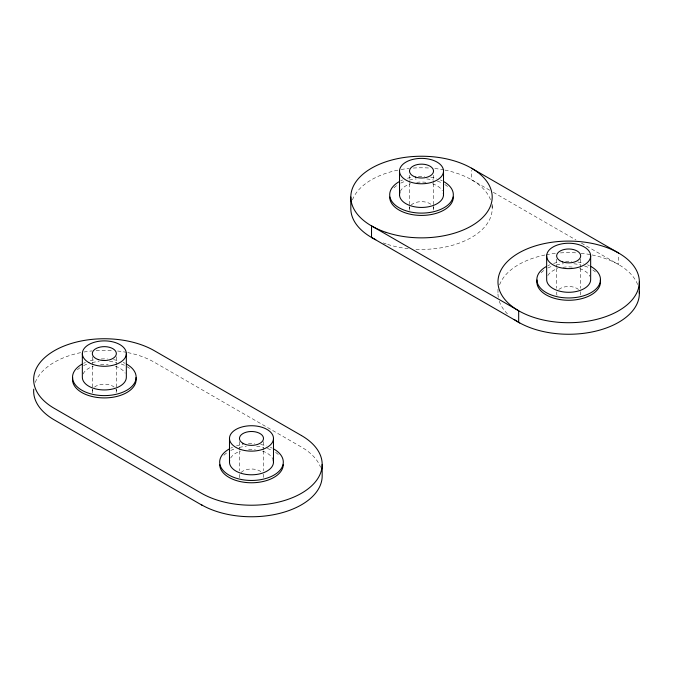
<?xml version="1.0" encoding="UTF-8"?>
<svg xmlns="http://www.w3.org/2000/svg" width="673" height="673" viewBox="0 0 673 673"><rect width="100%" height="100%" fill="white"/><g stroke="black" fill="none" stroke-linecap="round" stroke-linejoin="round"><path stroke-width="0.5" stroke-dasharray="3.37 2.52" d="M489.666 190.215L471.495 179.733L471.495 170.294M493.301 192.31L575.953 239.967M581.405 243.113L618.647 264.59L618.647 255.143M580.681 259.055L580.681 267.391M580.681 268.434L580.681 288.237M556.647 259.055L556.647 267.391M556.647 268.434L556.647 288.237M497.978 289.247L497.978 293.445M492.199 204.399L492.199 208.596M433.53 175.249L433.53 182.543M433.53 183.586L433.53 205.467M433.53 206.51L433.53 208.596M409.495 175.249L409.495 182.543M409.495 183.586L409.495 205.467M409.495 206.51L409.495 208.596M263.505 441.564L263.505 449.9M263.505 450.935L263.505 470.738M239.47 441.564L239.47 449.9M239.47 450.935L239.47 470.738M116.353 356.707L116.353 365.044M116.353 366.087L116.353 387.968M116.353 389.011L116.353 391.097M92.319 356.707L92.319 365.044M92.319 366.087L92.319 387.968M92.319 389.011L92.319 391.097M400.267 191.452A21.999 12.703 0 0 1 410.513 183.746M416.747 182.341A21.999 12.703 0 0 1 426.278 182.341M432.512 183.746A21.999 12.703 0 0 1 442.346 190.661M492.022 205.694A70.69 40.809 0 0 1 414.341 249.195M408.208 248.674A70.69 40.809 0 0 1 387.11 244.249M386.167 243.937A70.69 40.809 0 0 1 383.223 242.903M352.45 199.906A70.69 40.809 0 0 1 400.107 169.697M401.142 169.512A70.69 40.809 0 0 1 409.226 168.401M413.315 168.057A70.69 40.809 0 0 1 429.719 168.057M434.817 168.511A70.69 40.809 0 0 1 443.961 169.89M444.988 170.101A70.69 40.809 0 0 1 490.583 199.906M557.059 295.245A12.013 6.94 0 0 1 557.059 291.653M558.817 289.466A12.013 6.94 0 0 1 578.511 289.466M580.269 291.653A12.013 6.94 0 0 1 580.269 295.245M433.126 206.796A12.013 6.94 0 0 1 433.126 210.388M409.907 210.388A12.013 6.94 0 0 1 409.907 206.796M411.11 205.122A12.013 6.94 0 0 1 431.359 204.617M393.966 187.868A31.808 18.364 0 0 1 397.406 185.067M400.763 183.132A31.808 18.364 0 0 1 405.609 181.146M409.344 180.086A31.808 18.364 0 0 1 416.326 178.934M426.699 178.934A31.808 18.364 0 0 1 433.69 180.086M437.416 181.146A31.808 18.364 0 0 1 442.27 183.132M444.828 184.553A31.808 18.364 0 0 1 448.454 187.287M547.906 265.675A31.808 18.364 0 0 1 549.774 264.817M553.66 263.404A31.808 18.364 0 0 1 559.44 262.016M565.547 261.317A31.808 18.364 0 0 1 571.772 261.317M577.888 262.016A31.808 18.364 0 0 1 583.668 263.404M587.546 264.817A31.808 18.364 0 0 1 589.413 265.675M547.83 275.518A21.999 12.703 0 0 1 557.665 268.594M562.965 267.324A21.999 12.703 0 0 1 572.487 267.088M579.663 268.594A21.999 12.703 0 0 1 589.91 276.309M541.117 272.716A31.808 18.364 0 0 1 545.349 269.41M547.906 267.989A31.808 18.364 0 0 1 551.742 266.348M556.487 264.935A31.808 18.364 0 0 1 563.478 263.782M573.85 263.782A31.808 18.364 0 0 1 580.833 264.935M584.568 265.995A31.808 18.364 0 0 1 589.413 267.989M592.77 269.923A31.808 18.364 0 0 1 596.211 272.716M400.763 180.827A31.808 18.364 0 0 1 402.631 179.96M407.434 178.269A31.808 18.364 0 0 1 412.288 177.167M418.404 176.469A31.808 18.364 0 0 1 424.629 176.469M430.737 177.167A31.808 18.364 0 0 1 436.516 178.547M440.403 179.96A31.808 18.364 0 0 1 442.27 180.827M507.442 313.854A70.69 40.809 0 0 1 499.257 301.184M498.289 297.315A70.69 40.809 0 0 1 498.054 291.518M499.593 284.763A70.69 40.809 0 0 1 545.189 254.949M546.215 254.747A70.69 40.809 0 0 1 555.36 253.368M560.458 252.913A70.69 40.809 0 0 1 576.862 252.913M580.95 253.258A70.69 40.809 0 0 1 591.104 254.747M592.139 254.949A70.69 40.809 0 0 1 637.726 284.763M92.731 392.889A12.013 6.94 0 0 1 92.731 389.305M94.489 387.118A12.013 6.94 0 0 1 114.183 387.118M115.941 389.305A12.013 6.94 0 0 1 115.941 392.889M35.274 382.407A70.69 40.809 0 0 1 82.93 352.206M83.965 352.021A70.69 40.809 0 0 1 92.05 350.911M96.138 350.566A70.69 40.809 0 0 1 112.542 350.566M117.64 351.012A70.69 40.809 0 0 1 126.785 352.4M127.811 352.602A70.69 40.809 0 0 1 154.319 362.242L301.47 447.091A70.69 40.809 0 0 1 320.55 467.264M263.093 474.154A12.013 6.94 0 0 1 263.093 477.746M239.874 477.746A12.013 6.94 0 0 1 239.874 474.154M241.077 472.48A12.013 6.94 0 0 1 261.334 471.975M223.941 455.226A31.808 18.364 0 0 1 228.172 451.911M230.73 450.489A31.808 18.364 0 0 1 235.584 448.504M239.31 447.436A31.808 18.364 0 0 1 246.301 446.283M256.674 446.283A31.808 18.364 0 0 1 263.656 447.436M267.391 448.504A31.808 18.364 0 0 1 272.237 450.489M275.594 452.424A31.808 18.364 0 0 1 279.034 455.226M230.73 448.184A31.808 18.364 0 0 1 232.597 447.318M236.484 445.905A31.808 18.364 0 0 1 243.256 444.357M248.371 443.818A31.808 18.364 0 0 1 254.596 443.818M260.712 444.525A31.808 18.364 0 0 1 266.491 445.905M270.369 447.318A31.808 18.364 0 0 1 272.237 448.184M83.587 363.327A31.808 18.364 0 0 1 85.454 362.469M90.258 360.778A31.808 18.364 0 0 1 95.112 359.668M101.228 358.97A31.808 18.364 0 0 1 107.453 358.97M113.56 359.668A31.808 18.364 0 0 1 118.414 360.778M123.226 362.469A31.808 18.364 0 0 1 125.094 363.327M77.403 369.788A31.808 18.364 0 0 1 80.23 367.567M83.587 365.641A31.808 18.364 0 0 1 88.432 363.647M92.167 362.587A31.808 18.364 0 0 1 99.15 361.435M109.522 361.435A31.808 18.364 0 0 1 116.513 362.587M121.258 364A31.808 18.364 0 0 1 125.094 365.641M126.827 366.566A31.808 18.364 0 0 1 131.277 369.788M83.09 373.961A21.999 12.703 0 0 1 93.337 366.247M100.513 364.741A21.999 12.703 0 0 1 108.16 364.741M115.335 366.247A21.999 12.703 0 0 1 125.17 373.17M230.654 458.019A21.999 12.703 0 0 1 240.488 451.095M248.615 449.505A21.999 12.703 0 0 1 255.311 449.589M262.487 451.095A21.999 12.703 0 0 1 272.733 458.809"/><path stroke-width="1.01" d="M471.495 168.191L618.647 253.048M518.681 322.3L371.53 237.451L371.53 225.909L518.681 310.758L518.681 322.3L519.724 323.015M202.548 505.516L54.353 419.952A70.69 40.809 0 0 1 33.726 389.171M639.35 281.903A70.69 40.809 0 0 1 533.319 317.244A70.69 40.809 0 0 1 533.319 246.562A70.69 40.809 0 0 1 639.35 281.903L639.35 293.445M590.658 255.933A21.999 12.703 0 0 1 557.665 266.929A21.999 12.703 0 0 1 557.665 244.93A21.999 12.703 0 0 1 590.658 255.933L590.658 279.598A21.999 12.703 0 0 1 568.66 292.292A21.999 12.703 0 0 1 546.661 279.598L546.661 255.933M443.515 171.077A21.999 12.703 0 0 1 410.513 182.08A21.999 12.703 0 0 1 410.513 160.081A21.999 12.703 0 0 1 443.515 171.077L443.515 194.741M399.518 171.077L399.518 194.741M350.826 197.054L350.826 208.596A70.69 40.809 0 0 0 375.77 239.706M322.174 464.404L322.174 475.946A70.69 40.809 0 0 1 278.538 513.65A70.69 40.809 0 0 1 201.505 504.809M273.482 438.434A21.999 12.703 0 0 1 240.488 449.429A21.999 12.703 0 0 1 240.488 427.431A21.999 12.703 0 0 1 273.482 438.434L273.482 462.099M229.485 438.434L229.485 462.099M126.339 353.577L126.339 377.242A21.999 12.703 0 0 1 104.34 389.945A21.999 12.703 0 0 1 82.342 377.242L82.342 353.577M444.003 181.752A31.808 18.364 0 0 1 444.003 207.73A31.808 18.364 0 0 1 399.022 207.73A31.808 18.364 0 0 1 399.022 181.752M443.322 193.084A21.999 12.703 0 0 1 420.793 207.435A21.999 12.703 0 0 1 399.939 192.259M591.155 266.609A31.808 18.364 0 0 1 591.155 292.578A31.808 18.364 0 0 1 546.173 292.578A31.808 18.364 0 0 1 546.173 266.609M453.324 197.054A31.808 18.364 0 0 1 421.517 215.419A31.808 18.364 0 0 1 389.709 197.054M639.274 291.518A70.69 40.809 0 0 1 594.209 331.503A70.69 40.809 0 0 1 514.239 319.49M600.299 279.985A31.808 18.364 0 0 1 568.66 300.267A31.808 18.364 0 0 1 537.029 279.985M273.061 459.617A21.999 12.703 0 0 1 252.207 474.793A21.999 12.703 0 0 1 229.678 460.441M135.971 377.637A31.808 18.364 0 0 1 104.34 397.92A31.808 18.364 0 0 1 72.701 377.637M126.827 364.261A31.808 18.364 0 0 1 126.827 390.231A31.808 18.364 0 0 1 81.845 390.231A31.808 18.364 0 0 1 81.845 364.261M273.978 449.11A31.808 18.364 0 0 1 273.978 475.088A31.808 18.364 0 0 1 228.997 475.088A31.808 18.364 0 0 1 228.997 449.11M283.291 464.404A31.808 18.364 0 0 1 251.483 482.768A31.808 18.364 0 0 1 219.676 464.404M301.47 435.549L154.319 350.7A70.69 40.809 0 0 0 54.353 350.7A70.69 40.809 0 0 0 54.353 408.41L201.505 493.267A70.69 40.809 0 0 0 301.47 493.267A70.69 40.809 0 0 0 301.47 435.549M386.167 232.395A70.69 40.809 0 0 0 492.199 197.054A70.69 40.809 0 0 0 386.167 161.705A70.69 40.809 0 0 0 386.167 232.395M562.653 261.94A12.013 6.94 0 0 0 580.681 255.933A12.013 6.94 0 0 0 562.653 249.919A12.013 6.94 0 0 0 562.653 261.94M415.502 177.083A12.013 6.94 0 0 0 433.53 171.077A12.013 6.94 0 0 0 415.502 165.07A12.013 6.94 0 0 0 415.502 177.083M98.325 359.592A12.013 6.94 0 0 0 116.353 353.577A12.013 6.94 0 0 0 98.325 347.571A12.013 6.94 0 0 0 98.325 359.592M88.786 362.562A21.999 12.703 0 0 0 125.59 356.867A21.999 12.703 0 0 0 98.645 341.312A21.999 12.703 0 0 0 88.786 362.562M242.987 443.339A12.013 6.94 0 0 0 263.093 440.226A12.013 6.94 0 0 0 248.379 431.73A12.013 6.94 0 0 0 242.987 443.339"/></g></svg>
